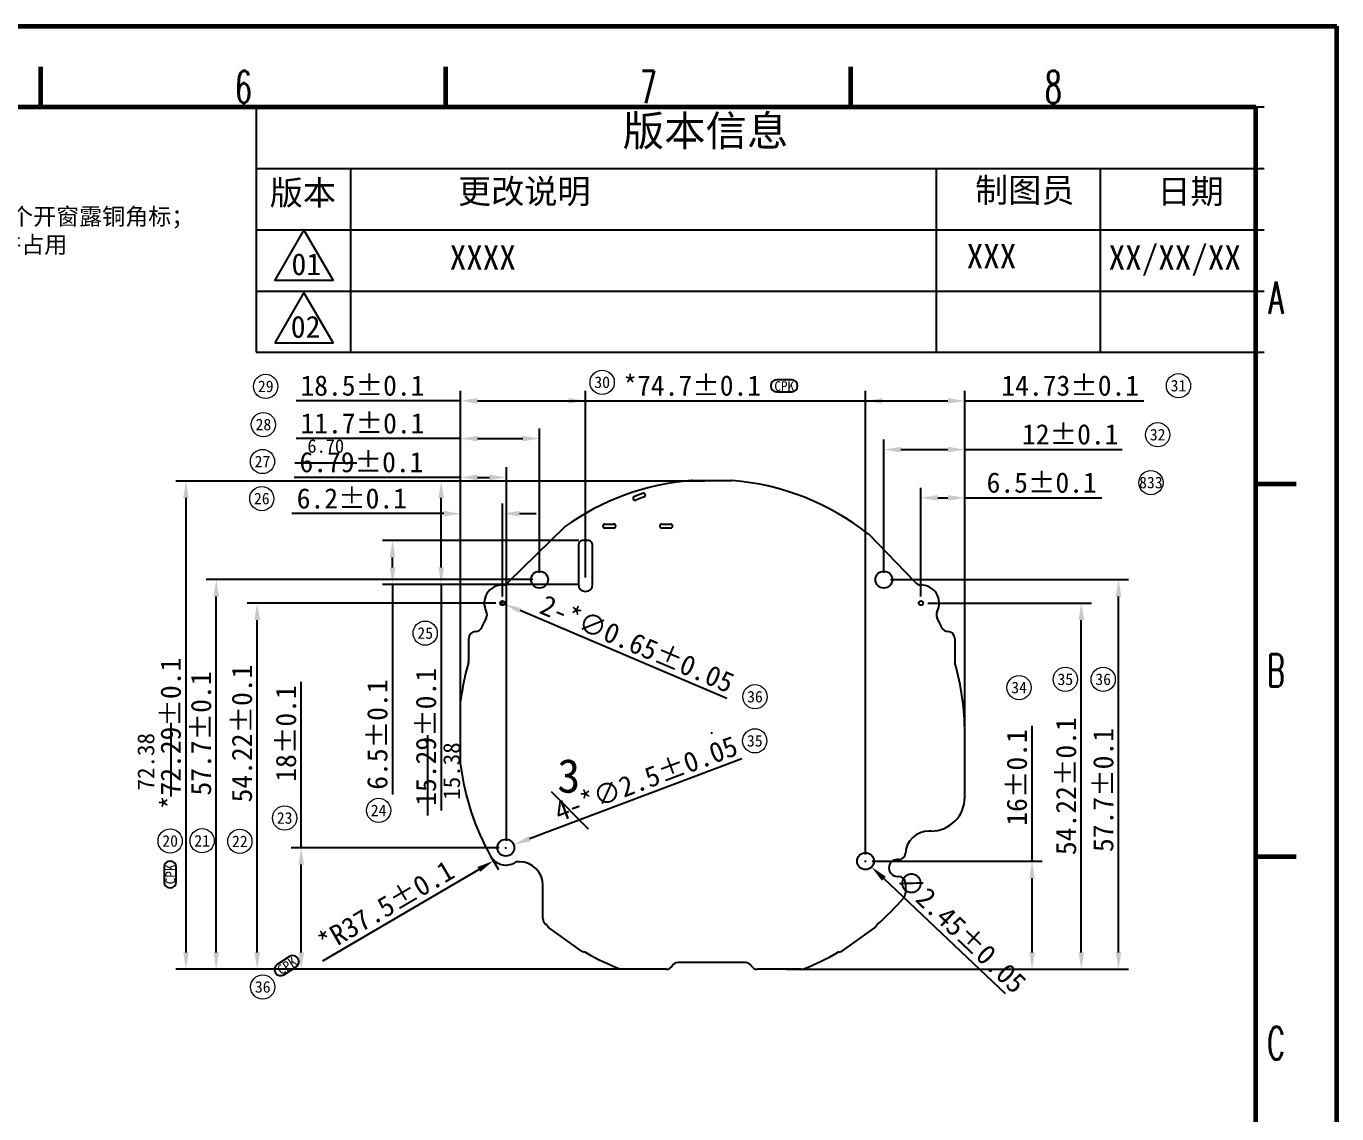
# Model space of a CAD drawing. Header units: millimetres. Extents: x 323 to 881, y 334 to 724.
# Drawn here: x 686.4 to 880.6, y 529 to 690.1 of the extents above; entities that cross this region are included whole.
import ezdxf
from ezdxf import colors
from ezdxf.entities.mleader import LeaderData, LeaderLine
from ezdxf.enums import TextEntityAlignment as Align
from ezdxf.math import Vec2, Vec3

# ---------------------------------------------------------------- set-up
doc = ezdxf.new("R2010")
doc.units = ezdxf.units.MM
doc.header["$LTSCALE"] = 0.5
for name, color, linetype in [('2D图', 7, 'Continuous'), ('B', 4, 'Continuous'), ('O', 2, 'Continuous'), ('T', 1, 'Continuous'), ('变更栏', 50, 'Continuous'), ('注释', 10, 'Continuous')]:
    doc.layers.add(name, color=color, linetype=linetype)
doc.layers.add('from', color=7, linetype='Continuous', lineweight=13)
doc.layers.add('图框', color=1, linetype='Continuous', lineweight=60)
doc.styles.get("Standard").update_dxf_attribs({"font": ''})
doc.styles.add('TEXTSTYLE_2', font='txt.shx', dxfattribs={"width": 0.6})
doc.styles.get('Standard').set_extended_font_data('SimSun')
doc.dimstyles.new('0.05', dxfattribs={"dimtxt": 3, "dimasz": 2.5, "dimexe": 1.5, "dimexo": 1, "dimtad": 1, "dimdsep": 46, "dimtxsty": 'Standard', "dimcen": 0.09, "dimclrd": 2, "dimclrt": 2, "dimazin": 2, "dimtol": 1, "dimtp": 0.05, "dimtm": 0.05, "dimtfac": 1, "dimtofl": 0, "dimtmove": 0, "dimatfit": 3, "dimfxl": 1, "dimtolj": 1, "dimarcsym": 0})
doc.dimstyles.new('0.10', dxfattribs={"dimtxt": 3, "dimasz": 2.5, "dimexe": 1.5, "dimexo": 1, "dimtad": 1, "dimdsep": 46, "dimtxsty": 'Standard', "dimcen": 0.09, "dimclrd": 2, "dimclrt": 2, "dimazin": 2, "dimtol": 1, "dimtp": 0.1, "dimtm": 0.1, "dimtfac": 1, "dimtofl": 0, "dimtmove": 0, "dimatfit": 3, "dimfxl": 1, "dimtolj": 1, "dimarcsym": 0})

# ---------------------------------------------------------------- blocks, each defined once
blk = doc.blocks.new('*U444444')
at = {"layer": '图框', "color": 7, "linetype": 'Continuous'}
for p in [(0, 0), (420, -297)]:
    blk.add_line(p, (420, 0), dxfattribs=at)
at = {"layer": '图框', "color": 6, "linetype": 'Continuous'}
for p, q in [((260, -10), (260, -5)), ((310, -10), (310, -5)), ((360, -10), (360, -5)), ((415, -56.5), (410, -56.5)), ((415, -102.5), (410, -102.5))]:
    blk.add_line(p, q, dxfattribs=at)
at = {"layer": '图框', "color": 5, "linetype": 'Continuous'}
for p, q in [((410, -10), (10, -10)), ((410, -287), (410, -10))]:
    blk.add_line(p, q, dxfattribs=at)
at = {"layer": '图框', "color": 6, "linetype": 'Continuous', "char_height": 4, "width": 2.9375, "attachment_point": 2, "line_spacing_factor": 0.9, "style": 'TEXTSTYLE_2'}
for s, insert in [('6', (285, -5.5)), ('7', (335, -5.5)), ('8', (385, -5.5)), ('A', (412.5, -31.5)), ('B', (412.5, -77.5)), ('C', (412.5, -123.5))]:
    blk.add_mtext(s, dxfattribs=dict(at, insert=insert))
blk = doc.blocks.new('*U666666')
at = {"layer": '变更栏'}
for p, q in [((0, 0), (-41.485, 0)), ((-41.485, 0), (-41.485, -10.08)), ((-41.485, -2.52), (0, -2.52)), ((-37.598, -2.52), (-37.598, -10.08)), ((-13.5, -2.52), (-13.5, -10.08)), ((-6.75, -2.52), (-6.75, -10.08)), ((-41.485, -5.04), (0, -5.04)), ((-41.485, -7.56), (0, -7.56)), ((-41.485, -10.08), (0, -10.08))]:
    blk.add_line(p, q, dxfattribs=at)
at = {"layer": '变更栏', "attachment_point": 1}
for s, insert, char_height, width in [('版本信息', (-26.397, -0.342), 1.25, 27.14357), ('版本', (-40.924, -3.015), 1, 25.21226), ('更改说明', (-33.175, -2.957), 1, 25.21226), ('制图员', (-11.898, -2.909), 1, 25.21226), ('日期', (-4.393, -2.96), 1, 25.21226)]:
    blk.add_mtext(s, dxfattribs=dict(at, insert=insert, char_height=char_height, width=width))
blk = doc.blocks.new('*D525252525252')
at = {"color": 0, "lineweight": -2}
for p, q in [((787.91, 585.43), (788.09, 585.43)), ((788, 585.34), (788, 585.52))]:
    blk.add_line(p, q, dxfattribs=at)
at = {"color": 2, "lineweight": -2}
blk.add_line((730.4, 551.68), (753.49, 565.21), dxfattribs=at)
at = {"color": 0, "lineweight": -2}
blk.add_arc((788, 585.43), 37.5, 209.1343, 212.6532, dxfattribs=at)
at = {"color": 2}
blk.add_solid([(753.7, 564.85), (753.28, 565.57), (755.64, 566.47)], dxfattribs=at)
at = {"layer": 'Defpoints', "color": 0}
for p in [(788, 585.43), (755.64, 566.47)]:
    blk.add_point(p, dxfattribs=at)
at = {"color": 2, "insert": (739.73, 559.75), "char_height": 3, "attachment_point": 5, "rotation": 30.3612}
blk.add_mtext('\\A1;*R37.5%%p0.1', dxfattribs=at)
blk = doc.blocks.new('*D545454545454')
at = {"color": 0, "lineweight": -2}
for p, q in [((787, 622.72), (708.61, 622.72)), ((773.69, 550.43), (708.61, 550.43))]:
    blk.add_line(p, q, dxfattribs=at)
at = {"color": 2, "lineweight": -2}
blk.add_line((710.11, 552.93), (710.11, 620.22), dxfattribs=at)
at = {"color": 2}
for points in [[(710.52, 620.22), (709.69, 620.22), (710.11, 622.72)], [(709.69, 552.93), (710.52, 552.93), (710.11, 550.43)]]:
    blk.add_solid(points, dxfattribs=at)
at = {"layer": 'Defpoints', "color": 0}
for p in [(710.11, 622.72), (788, 622.72), (774.69, 550.43)]:
    blk.add_point(p, dxfattribs=at)
at = {"color": 2, "insert": (707.86, 585.34), "char_height": 3, "attachment_point": 5, "rotation": 90}
blk.add_mtext('\\A1;*72.29%%p0.1', dxfattribs=at)
blk = doc.blocks.new('*D565656565656')
at = {"layer": '2D图', "color": 0, "lineweight": -2}
for p, q in [((750.8, 586.43), (750.8, 636.1)), ((825.5, 586.43), (825.5, 636.1))]:
    blk.add_line(p, q, dxfattribs=at)
at = {"layer": '2D图', "color": 2, "lineweight": -2}
blk.add_line((753.3, 634.6), (823, 634.6), dxfattribs=at)
at = {"layer": '2D图', "color": 2}
for points in [[(753.3, 635.02), (753.3, 634.19), (750.8, 634.6)], [(823, 634.19), (823, 635.02), (825.5, 634.6)]]:
    blk.add_solid(points, dxfattribs=at)
at = {"layer": 'Defpoints', "color": 0}
for p in [(825.5, 634.6), (750.8, 585.43), (825.5, 585.43)]:
    blk.add_point(p, dxfattribs=at)
at = {"layer": '2D图', "color": 2, "insert": (785.11, 636.85), "char_height": 3, "attachment_point": 5}
blk.add_mtext('\\A1;*74.7%%p0.1', dxfattribs=at)
blk = doc.blocks.new('*D575757575757')
at = {"color": 0, "lineweight": -2}
for p, q in [((819, 605.65), (819, 621.74)), ((825.5, 581.66), (825.5, 621.74))]:
    blk.add_line(p, q, dxfattribs=at)
at = {"color": 2, "lineweight": -2}
for p, q in [((821.5, 620.24), (823, 620.24)), ((825.5, 620.24), (845.78, 620.24))]:
    blk.add_line(p, q, dxfattribs=at)
at = {"color": 2}
for points in [[(821.5, 620.65), (821.5, 619.82), (819, 620.24)], [(823, 619.82), (823, 620.65), (825.5, 620.24)]]:
    blk.add_solid(points, dxfattribs=at)
at = {"layer": 'Defpoints', "color": 0}
for p in [(825.5, 620.24), (819, 604.65), (825.5, 580.66)]:
    blk.add_point(p, dxfattribs=at)
at = {"color": 2, "insert": (836.89, 622.48), "char_height": 3, "attachment_point": 5}
blk.add_mtext('\\A1;6.5%%p0.1', dxfattribs=at)
blk = doc.blocks.new('*D595959595959')
at = {"color": 0, "lineweight": -2}
for p, q in [((813.5, 609.13), (813.5, 628.89)), ((825.5, 581.66), (825.5, 628.89))]:
    blk.add_line(p, q, dxfattribs=at)
at = {"color": 2, "lineweight": -2}
for p, q in [((816, 627.39), (823, 627.39)), ((825.5, 627.39), (848.79, 627.39))]:
    blk.add_line(p, q, dxfattribs=at)
at = {"color": 2}
for points in [[(816, 627.8), (816, 626.97), (813.5, 627.39)], [(823, 626.97), (823, 627.8), (825.5, 627.39)]]:
    blk.add_solid(points, dxfattribs=at)
at = {"layer": 'Defpoints', "color": 0}
for p in [(825.5, 627.39), (813.5, 608.13), (825.5, 580.66)]:
    blk.add_point(p, dxfattribs=at)
at = {"color": 2, "insert": (841.12, 629.63), "char_height": 3, "attachment_point": 5}
blk.add_mtext('\\A1;12%%p0.1', dxfattribs=at)
blk = doc.blocks.new('*D616161616161')
at = {"color": 0, "lineweight": -2}
for p, q in [((810.78, 567.43), (810.78, 636.1)), ((825.5, 581.66), (825.5, 636.1))]:
    blk.add_line(p, q, dxfattribs=at)
at = {"color": 2, "lineweight": -2}
for p, q in [((813.28, 634.6), (823, 634.6)), ((825.5, 634.6), (852.01, 634.6))]:
    blk.add_line(p, q, dxfattribs=at)
at = {"color": 2}
for points in [[(813.28, 635.02), (813.28, 634.19), (810.78, 634.6)], [(823, 634.19), (823, 635.02), (825.5, 634.6)]]:
    blk.add_solid(points, dxfattribs=at)
at = {"layer": 'Defpoints', "color": 0}
for p in [(825.5, 634.6), (825.5, 580.66), (810.78, 566.43)]:
    blk.add_point(p, dxfattribs=at)
at = {"color": 2, "insert": (841.12, 636.85), "char_height": 3, "attachment_point": 5}
blk.add_mtext('\\A1;14.73%%p0.1', dxfattribs=at)
blk = doc.blocks.new('*D636363636363')
at = {"color": 2, "lineweight": -2}
for p, q in [((835.46, 566.43), (835.46, 586.5)), ((835.46, 552.93), (835.46, 563.93))]:
    blk.add_line(p, q, dxfattribs=at)
at = {"color": 0, "lineweight": -2}
for p, q in [((811.78, 566.43), (836.96, 566.43)), ((799, 550.43), (836.96, 550.43))]:
    blk.add_line(p, q, dxfattribs=at)
at = {"color": 2}
for points in [[(835.88, 563.93), (835.04, 563.93), (835.46, 566.43)], [(835.04, 552.93), (835.88, 552.93), (835.46, 550.43)]]:
    blk.add_solid(points, dxfattribs=at)
at = {"layer": 'Defpoints', "color": 0}
for p in [(810.78, 566.43), (835.46, 566.43), (798, 550.43)]:
    blk.add_point(p, dxfattribs=at)
at = {"color": 2, "insert": (833.22, 578.83), "char_height": 3, "attachment_point": 5, "rotation": 90}
blk.add_mtext('\\A1;16%%p0.1', dxfattribs=at)
blk = doc.blocks.new('*D656565656565')
at = {"color": 0, "lineweight": -2}
for p, q in [((820, 604.65), (844.26, 604.65)), ((799, 550.43), (844.26, 550.43))]:
    blk.add_line(p, q, dxfattribs=at)
at = {"color": 2, "lineweight": -2}
blk.add_line((842.76, 552.93), (842.76, 602.15), dxfattribs=at)
at = {"color": 2}
for points in [[(843.18, 602.15), (842.35, 602.15), (842.76, 604.65)], [(842.35, 552.93), (843.18, 552.93), (842.76, 550.43)]]:
    blk.add_solid(points, dxfattribs=at)
at = {"layer": 'Defpoints', "color": 0}
for p in [(819, 604.65), (842.76, 604.65), (798, 550.43)]:
    blk.add_point(p, dxfattribs=at)
at = {"color": 2, "insert": (840.52, 577.54), "char_height": 3, "attachment_point": 5, "rotation": 90}
blk.add_mtext('\\A1;54.22%%p0.1', dxfattribs=at)
blk = doc.blocks.new('*D676767676767')
at = {"color": 0, "lineweight": -2}
for p, q in [((814.5, 608.13), (849.77, 608.13)), ((799, 550.43), (849.77, 550.43))]:
    blk.add_line(p, q, dxfattribs=at)
at = {"color": 2, "lineweight": -2}
blk.add_line((848.27, 552.93), (848.27, 605.63), dxfattribs=at)
at = {"color": 2}
for points in [[(848.69, 605.63), (847.86, 605.63), (848.27, 608.13)], [(847.86, 552.93), (848.69, 552.93), (848.27, 550.43)]]:
    blk.add_solid(points, dxfattribs=at)
at = {"layer": 'Defpoints', "color": 0}
for p in [(813.5, 608.13), (848.27, 608.13), (798, 550.43)]:
    blk.add_point(p, dxfattribs=at)
at = {"color": 2, "insert": (846.03, 576.97), "char_height": 3, "attachment_point": 5, "rotation": 90}
blk.add_mtext('\\A1;57.7%%p0.1', dxfattribs=at)
blk = doc.blocks.new('*D696969696969')
at = {"color": 2, "lineweight": -2}
for p, q in [((727.18, 568.43), (727.18, 593.01)), ((727.18, 552.93), (727.18, 565.93))]:
    blk.add_line(p, q, dxfattribs=at)
at = {"color": 0, "lineweight": -2}
for p, q in [((756.5, 568.43), (725.68, 568.43)), ((773.69, 550.43), (725.68, 550.43))]:
    blk.add_line(p, q, dxfattribs=at)
at = {"color": 2}
for points in [[(727.6, 565.93), (726.77, 565.93), (727.18, 568.43)], [(726.77, 552.93), (727.6, 552.93), (727.18, 550.43)]]:
    blk.add_solid(points, dxfattribs=at)
at = {"layer": 'Defpoints', "color": 0}
for p in [(727.18, 568.43), (757.5, 568.43), (774.69, 550.43)]:
    blk.add_point(p, dxfattribs=at)
at = {"color": 2, "insert": (724.94, 585.34), "char_height": 3, "attachment_point": 5, "rotation": 90}
blk.add_mtext('\\A1;18%%p0.1', dxfattribs=at)
blk = doc.blocks.new('*D717171717171')
at = {"color": 0, "lineweight": -2}
for p, q in [((756, 604.65), (719.15, 604.65)), ((773.69, 550.43), (719.15, 550.43))]:
    blk.add_line(p, q, dxfattribs=at)
at = {"color": 2, "lineweight": -2}
blk.add_line((720.65, 552.93), (720.65, 602.15), dxfattribs=at)
at = {"color": 2}
for points in [[(721.07, 602.15), (720.24, 602.15), (720.65, 604.65)], [(720.24, 552.93), (721.07, 552.93), (720.65, 550.43)]]:
    blk.add_solid(points, dxfattribs=at)
at = {"layer": 'Defpoints', "color": 0}
for p in [(720.65, 604.65), (757, 604.65), (774.69, 550.43)]:
    blk.add_point(p, dxfattribs=at)
at = {"color": 2, "insert": (718.41, 585.34), "char_height": 3, "attachment_point": 5, "rotation": 90}
blk.add_mtext('\\A1;54.22%%p0.1', dxfattribs=at)
blk = doc.blocks.new('*D737373737373')
at = {"color": 0, "lineweight": -2}
for p, q in [((761.5, 608.13), (713.09, 608.13)), ((776.98, 550.43), (713.09, 550.43))]:
    blk.add_line(p, q, dxfattribs=at)
at = {"color": 2, "lineweight": -2}
blk.add_line((714.59, 552.93), (714.59, 605.63), dxfattribs=at)
at = {"color": 2}
for points in [[(715.01, 605.63), (714.17, 605.63), (714.59, 608.13)], [(714.17, 552.93), (715.01, 552.93), (714.59, 550.43)]]:
    blk.add_solid(points, dxfattribs=at)
at = {"layer": 'Defpoints', "color": 0}
for p in [(714.59, 608.13), (762.5, 608.13), (777.98, 550.43)]:
    blk.add_point(p, dxfattribs=at)
at = {"color": 2, "insert": (712.35, 585.34), "char_height": 3, "attachment_point": 5, "rotation": 90}
blk.add_mtext('\\A1;57.7%%p0.1', dxfattribs=at)
blk = doc.blocks.new('*D757575757575')
at = {"color": 2, "lineweight": -2}
for p, q in [((748.3, 617.9), (725.8, 617.9)), ((759.5, 617.9), (762, 617.9))]:
    blk.add_line(p, q, dxfattribs=at)
at = {"color": 0, "lineweight": -2}
for p, q in [((750.8, 586.34), (750.8, 619.4)), ((757, 605.65), (757, 619.4))]:
    blk.add_line(p, q, dxfattribs=at)
at = {"color": 2}
for points in [[(748.3, 617.48), (748.3, 618.31), (750.8, 617.9)], [(759.5, 618.31), (759.5, 617.48), (757, 617.9)]]:
    blk.add_solid(points, dxfattribs=at)
at = {"layer": 'Defpoints', "color": 0}
for p in [(757, 617.9), (757, 604.65), (750.8, 585.34)]:
    blk.add_point(p, dxfattribs=at)
at = {"color": 2, "insert": (734.68, 620.14), "char_height": 3, "attachment_point": 5}
blk.add_mtext('\\A1;6.2%%p0.1', dxfattribs=at)
blk = doc.blocks.new('*D777777777777')
at = {"color": 0, "lineweight": -2}
for p, q in [((750.8, 586.34), (750.8, 630.52)), ((762.5, 609.13), (762.5, 630.52))]:
    blk.add_line(p, q, dxfattribs=at)
at = {"color": 2, "lineweight": -2}
for p, q in [((750.8, 629.02), (726.44, 629.02)), ((753.3, 629.02), (760, 629.02))]:
    blk.add_line(p, q, dxfattribs=at)
at = {"color": 2}
for points in [[(753.3, 629.44), (753.3, 628.6), (750.8, 629.02)], [(760, 628.6), (760, 629.44), (762.5, 629.02)]]:
    blk.add_solid(points, dxfattribs=at)
at = {"layer": 'Defpoints', "color": 0}
for p in [(762.5, 629.02), (762.5, 608.13), (750.8, 585.34)]:
    blk.add_point(p, dxfattribs=at)
at = {"color": 2, "insert": (736.25, 631.26), "char_height": 3, "attachment_point": 5}
blk.add_mtext('\\A1;11.7%%p0.1', dxfattribs=at)
blk = doc.blocks.new('*D797979797979')
at = {"color": 0, "lineweight": -2}
for p, q in [((750.8, 586.43), (750.8, 636.1)), ((769.3, 608.43), (769.3, 636.1))]:
    blk.add_line(p, q, dxfattribs=at)
at = {"color": 2, "lineweight": -2}
for p, q in [((750.8, 634.6), (726.44, 634.6)), ((753.3, 634.6), (766.8, 634.6))]:
    blk.add_line(p, q, dxfattribs=at)
at = {"color": 2}
for points in [[(753.3, 635.02), (753.3, 634.19), (750.8, 634.6)], [(766.8, 634.19), (766.8, 635.02), (769.3, 634.6)]]:
    blk.add_solid(points, dxfattribs=at)
at = {"layer": 'Defpoints', "color": 0}
for p in [(769.3, 634.6), (769.3, 607.43), (750.8, 585.43)]:
    blk.add_point(p, dxfattribs=at)
at = {"color": 2, "insert": (736.25, 636.85), "char_height": 3, "attachment_point": 5}
blk.add_mtext('\\A1;18.5%%p0.1', dxfattribs=at)
blk = doc.blocks.new('*D808080808080')
at = {"color": 0, "lineweight": -2}
for p, q in [((756.91, 604.65), (757.09, 604.65)), ((757, 604.56), (757, 604.74))]:
    blk.add_line(p, q, dxfattribs=at)
at = {"color": 2, "lineweight": -2}
blk.add_line((790.25, 590.53), (759.6, 603.54), dxfattribs=at)
at = {"color": 2}
blk.add_solid([(759.76, 603.93), (759.44, 603.16), (757.3, 604.52)], dxfattribs=at)
at = {"layer": 'Defpoints', "color": 0}
for p in [(756.7, 604.77), (757.3, 604.52)]:
    blk.add_point(p, dxfattribs=at)
at = {"color": 2, "insert": (776.95, 598.61), "char_height": 3, "attachment_point": 5, "rotation": 337.0034}
blk.add_mtext('\\A1;2-*∅0.65%%p0.05', dxfattribs=at)
blk = doc.blocks.new('*D818181818181')
at = {"color": 2, "lineweight": -2}
blk.add_line((792.48, 581.6), (761.01, 569.75), dxfattribs=at)
at = {"color": 0, "lineweight": -2}
for p, q in [((757.41, 568.43), (757.59, 568.43)), ((757.5, 568.34), (757.5, 568.52))]:
    blk.add_line(p, q, dxfattribs=at)
at = {"color": 2}
blk.add_solid([(760.86, 570.14), (761.16, 569.36), (758.67, 568.87)], dxfattribs=at)
at = {"layer": 'Defpoints', "color": 0}
for p in [(756.33, 567.99), (758.67, 568.87)]:
    blk.add_point(p, dxfattribs=at)
at = {"color": 2, "insert": (778.25, 578.64), "char_height": 3, "attachment_point": 5, "rotation": 20.6327}
blk.add_mtext('\\A1;4-*∅2.5%%p0.05', dxfattribs=at)
blk = doc.blocks.new('*D828282828282')
at = {"color": 0, "lineweight": -2}
for p, q in [((787, 622.72), (746.42, 622.72)), ((768.3, 607.43), (746.42, 607.43))]:
    blk.add_line(p, q, dxfattribs=at)
at = {"color": 2, "lineweight": -2}
for p, q in [((747.92, 609.93), (747.92, 620.22)), ((747.92, 607.43), (747.92, 573.95))]:
    blk.add_line(p, q, dxfattribs=at)
at = {"color": 2}
for points in [[(748.34, 620.22), (747.5, 620.22), (747.92, 622.72)], [(747.5, 609.93), (748.34, 609.93), (747.92, 607.43)]]:
    blk.add_solid(points, dxfattribs=at)
at = {"layer": 'Defpoints', "color": 0}
for p in [(747.92, 622.72), (788, 622.72), (769.3, 607.43)]:
    blk.add_point(p, dxfattribs=at)
at = {"color": 2, "insert": (745.68, 584.84), "char_height": 3, "attachment_point": 5, "rotation": 90}
blk.add_mtext('\\A1;15.29%%p0.1', dxfattribs=at)
blk = doc.blocks.new('*D848484848484')
at = {"layer": '2D图', "color": 0, "lineweight": -2}
for p, q in [((768.3, 613.93), (739.21, 613.93)), ((768.3, 607.43), (739.21, 607.43))]:
    blk.add_line(p, q, dxfattribs=at)
at = {"layer": '2D图', "color": 2, "lineweight": -2}
for p, q in [((740.71, 609.93), (740.71, 611.43)), ((740.71, 607.43), (740.71, 576.29))]:
    blk.add_line(p, q, dxfattribs=at)
at = {"layer": '2D图', "color": 2}
for points in [[(741.13, 611.43), (740.29, 611.43), (740.71, 613.93)], [(740.29, 609.93), (741.13, 609.93), (740.71, 607.43)]]:
    blk.add_solid(points, dxfattribs=at)
at = {"layer": 'Defpoints', "color": 0}
for p in [(740.71, 613.93), (769.3, 613.93), (769.3, 607.43)]:
    blk.add_point(p, dxfattribs=at)
at = {"layer": '2D图', "color": 2, "insert": (738.47, 585.18), "char_height": 3, "attachment_point": 5, "rotation": 90}
blk.add_mtext('\\A1;6.5%%p0.1', dxfattribs=at)
blk = doc.blocks.new('*D868686868686')
at = {"color": 0, "lineweight": -2}
for p, q in [((750.8, 586.34), (750.8, 624.76)), ((757.59, 569.43), (757.59, 624.76))]:
    blk.add_line(p, q, dxfattribs=at)
at = {"color": 2, "lineweight": -2}
for p, q in [((750.8, 623.26), (726.15, 623.26)), ((753.3, 623.26), (755.09, 623.26))]:
    blk.add_line(p, q, dxfattribs=at)
at = {"color": 2}
for points in [[(753.3, 623.68), (753.3, 622.85), (750.8, 623.26)], [(755.09, 622.85), (755.09, 623.68), (757.59, 623.26)]]:
    blk.add_solid(points, dxfattribs=at)
at = {"layer": 'Defpoints', "color": 0}
for p in [(757.59, 623.26), (750.8, 585.34), (757.59, 568.43)]:
    blk.add_point(p, dxfattribs=at)
at = {"color": 2, "insert": (736.11, 625.51), "char_height": 3, "attachment_point": 5}
blk.add_mtext('\\A1;6.79%%p0.1', dxfattribs=at)
blk = doc.blocks.new('MB2')
at = {"color": 2}
blk.add_line((1679.59, 621.97), (1679.59, 631.33), dxfattribs=at)
blk.add_circle((1739.57, 607.65), 1.25, dxfattribs=at)
for centre, start, end in [((1680.39, 631.33), 172.669, 180), ((1680.39, 621.97), 180, 187.331)]:
    blk.add_arc(centre, 0.8, start, end, dxfattribs=at)
at = {"layer": 'O', "color": 6}
for p, q in [((1705.34, 661.71), (1706.56, 662.15)), ((1706.77, 661.59), (1705.55, 661.14))]:
    blk.add_line(p, q, dxfattribs=at)
at = {"layer": 'O', "color": 2, "linetype": 'Continuous'}
for p, q in [((1713.84, 664.03), (1719.75, 664.03)), ((1694.97, 657.14), (1686.66, 648.97)), ((1746.92, 648.97), (1740.05, 656.07)), ((1680.79, 637.29), (1680.79, 640.65)), ((1752.79, 640.65), (1752.79, 637.29)), ((1754.29, 617.12), (1754.29, 626.65)), ((1749.29, 612.12), (1748.98, 612.12)), ((1744.49, 607.9), (1744.29, 607.9)), ((1688.29, 607.57), (1688.12, 607.57)), ((1691.79, 599.15), (1691.79, 604.07)), ((1744.29, 605.4), (1744.49, 605.4)), ((1745.49, 604.4), (1745.49, 602.88)), ((1692.4, 598.14), (1692.59, 597.89)), ((1741, 597.89), (1741.19, 598.14)), ((1697.45, 594.4), (1692.76, 597.72)), ((1740.82, 597.72), (1736.13, 594.4)), ((1697.68, 594.29), (1697.97, 594.19)), ((1735.61, 594.19), (1735.91, 594.29)), ((1721.79, 592.65), (1711.79, 592.65)), ((1710.06, 591.65), (1703.33, 591.65)), ((1730.07, 591.65), (1723.52, 591.65))]:
    blk.add_line(p, q, dxfattribs=at)
at = {"layer": 'O', "linetype": 'Continuous'}
blk.add_lwpolyline([(1697.04, 648.65, 1), (1699.14, 648.65), (1699.14, 654.45, 0.414214), (1698.44, 655.15), (1697.74, 655.15, 0.414214), (1697.04, 654.45)], format="xyb", close=True, dxfattribs=at)
blk.add_circle((1691.29, 649.35), 1.25, dxfattribs=at)
at = {"layer": 'O', "color": 2, "linetype": 'Continuous'}
for centre, radius in [((1742.29, 649.35), 1.25), ((1685.79, 645.87), 0.325), ((1747.79, 645.87), 0.325), ((1686.29, 609.65), 1.25)]:
    blk.add_circle(centre, radius, dxfattribs=at)
for centre, radius, start, end in [((1716.79, 626.65), 37.5, 94.6473, 125.5868), ((1713.84, 663.03), 1, 90, 94.6473), ((1719.75, 663.03), 1, 85.3527, 90), ((1716.79, 626.65), 37.5, 51.6783, 85.3527), ((1685.79, 645.87), 2.7, 88.9958, 207.4083), ((1685.86, 649.57), 1, 268.9958, 323.4667), ((1747.73, 649.57), 1, 216.5333, 271.0042), ((1747.79, 645.87), 2.7, 332.5917, 91.0042), ((1716.79, 626.65), 37.5, 152.9375, 155.4439), ((1682.51, 644.16), 1, 332.9375, 27.4083), ((1751.08, 644.16), 1, 152.5917, 207.0625), ((1716.79, 626.65), 37.5, 24.5561, 27.0625), ((1681.79, 640.65), 1, 90.5114, 180), ((1681.78, 642.65), 1, 270.5114, 335.4439), ((1751.81, 642.65), 1, 204.5561, 269.4886), ((1751.79, 640.65), 1, 0, 89.4886), ((1716.79, 626.65), 37.5, 163.9538, 172.669), ((1679.79, 637.29), 1, 343.9538, 0), ((1753.79, 637.29), 1, 180, 196.0462), ((1716.79, 626.65), 37.5, 0, 16.0462), ((1716.79, 626.65), 37.5, 187.331, 209.1343), ((1749.29, 617.12), 5, 270, 0), ((1748.98, 608.62), 3.5, 90, 176.4326), ((1686.29, 609.65), 2.58, 209.1343, 300.7062), ((1744.29, 606.65), 1.25, 90, 270), ((1744.49, 608.9), 1, 270, 356.4326), ((1688.12, 606.57), 1, 90, 120.7062), ((1688.29, 604.07), 3.5, 0, 90), ((1744.49, 604.4), 1, 0, 90), ((1716.79, 626.65), 37.5, 310.8174, 319.3677), ((1744.49, 602.88), 1, 319.3677, 0), ((1692.79, 599.15), 1, 180, 228.8879), ((1716.79, 626.65), 37.5, 228.8879, 229.1826), ((1691.76, 597.66), 0.8, 36.9239, 49.1826), ((1741.83, 597.66), 0.8, 130.8174, 143.0761), ((1693.23, 598.37), 0.8, 216.9239, 234.6686), ((1740.36, 598.37), 0.8, 305.3314, 323.0761), ((1697.92, 595.05), 0.8, 234.6686, 252.4133), ((1697.73, 593.43), 0.8, 60.1546, 72.4133), ((1735.85, 593.43), 0.8, 107.5867, 119.8454), ((1735.67, 595.05), 0.8, 287.5867, 305.3314), ((1716.79, 626.65), 37.5, 240.1546, 248.9605), ((1711.79, 591.65), 1, 90, 150), ((1721.79, 591.65), 1, 30, 90), ((1716.79, 626.65), 37.5, 291.3291, 299.8454), ((1710.06, 592.65), 1, 270, 330), ((1723.52, 592.65), 1, 210, 270), ((1730.07, 592.65), 1, 270, 291.3291)]:
    blk.add_arc(centre, radius, start, end, dxfattribs=at)
at = {"layer": 'O', "color": 6}
for centre, start, end in [((1706.67, 661.87), 290, 110), ((1705.45, 661.42), 110, 290)]:
    blk.add_arc(centre, 0.3, start, end, dxfattribs=at)
blk = doc.blocks.new('cpk')
at = {"layer": '注释'}
for p, q in [((3.53, 0.29), (0.53, 0.29)), ((0.53, -2.21), (3.53, -2.21))]:
    blk.add_line(p, q, dxfattribs=at)
for centre, start, end in [((0.53, -0.96), 90, 270), ((3.53, -0.96), 270, 90)]:
    blk.add_arc(centre, 1.25, start, end, dxfattribs=at)
at = {"layer": '注释', "insert": (0, 0), "char_height": 2, "width": 13.2687, "attachment_point": 1}
blk.add_mtext('{\\C1;CPK}', dxfattribs=at)

msp = doc.modelspace()

# ---------------------------------------------------------------- linework, layer by layer
at = {"color": 1}
for p, q in [((726.24, 625.417), (735.422, 625.417)), ((707.853, 586.917), (707.853, 576.008)), ((745.867, 585.08), (745.867, 573.194)), ((764.204, 576.769), (769.685, 571.206))]:
    msp.add_line(p, q, dxfattribs=at)
at = {"color": 2}
for p, q in [((810.685, 566.428), (810.865, 566.428)), ((810.775, 566.338), (810.775, 566.518)), ((831.511, 546.803), (813.499, 563.85))]:
    msp.add_line(p, q, dxfattribs=at)
msp.add_solid([(813.785, 564.153), (813.213, 563.548), (811.683, 565.569)], dxfattribs=at)
at = {"layer": 'B', "color": 6}
for p, q in [((772.18, 616.356), (773.48, 616.356)), ((773.48, 615.756), (772.18, 615.756)), ((780.602, 616.356), (781.902, 616.356)), ((781.902, 615.756), (780.602, 615.756))]:
    msp.add_line(p, q, dxfattribs=at)
for centre, start, end in [((772.18, 616.056), 90, 270), ((773.48, 616.056), 270, 90), ((780.602, 616.056), 90, 270), ((781.902, 616.056), 270, 90)]:
    msp.add_arc(centre, 0.3, start, end, dxfattribs=at)
at = {"layer": 'from', "color": 4}
for centre in [(771.77, 637.352), (721.921, 636.739), (857.155, 636.842), (721.579, 631.085), (854.073, 629.586), (721.442, 625.62), (853.068, 622.497), (721.339, 620.128), (745.549, 600.206), (840.393, 593.364), (845.999, 593.364), (794.406, 590.787), (833.539, 592.142), (794.381, 584.253), (738.644, 573.952), (724.728, 572.823), (707.763, 569.419), (712.501, 569.459), (718.089, 569.367), (721.479, 547.807)]:
    msp.add_circle(centre, 1.796, dxfattribs=at)
at = {"layer": 'O'}
for p, q in [((772.18, 616.356), (773.48, 616.356)), ((773.48, 615.756), (772.18, 615.756)), ((780.602, 616.356), (781.902, 616.356)), ((781.902, 615.756), (780.602, 615.756))]:
    msp.add_line(p, q, dxfattribs=at)
for centre, start, end in [((772.18, 616.056), 90, 270), ((773.48, 616.056), 270, 90), ((780.602, 616.056), 90, 270), ((781.902, 616.056), 270, 90)]:
    msp.add_arc(centre, 0.3, start, end, dxfattribs=at)
at = {"layer": 'T'}
for p, q in [((772.18, 616.356), (773.48, 616.356)), ((773.48, 615.756), (772.18, 615.756)), ((780.602, 616.356), (781.902, 616.356)), ((781.902, 615.756), (780.602, 615.756))]:
    msp.add_line(p, q, dxfattribs=at)
for centre, start, end in [((772.18, 616.056), 90, 270), ((773.48, 616.056), 270, 90), ((780.602, 616.056), 90, 270), ((781.902, 616.056), 270, 90)]:
    msp.add_arc(centre, 0.3, start, end, dxfattribs=at)
at = {"layer": '变更栏'}
for points in [[(727.573, 659.936), (723.254, 652.457), (731.891, 652.457)], [(723.254, 643.188), (731.891, 643.188), (727.573, 650.668)]]:
    msp.add_lwpolyline(points, close=True, dxfattribs=at)

# ---------------------------------------------------------------- block references
msp.add_blockref('MB2', (-928.793, -41.22))
at = {"layer": '2D图'}
for name, p, xscale, yscale, zscale in [('*U444444', (376.612, 690.08), 1.199999999999999, 1.199999999999999, 1.199999999999999), ('*U666666', (869.845, 678.08), 3.6, 3.6, 3.6)]:
    msp.add_blockref(name, p, dxfattribs=dict(at, xscale=xscale, yscale=yscale, zscale=zscale))
at = {"layer": '注释', "xscale": 0.7200000000000002, "yscale": 0.7200000000000002, "zscale": 0.7200000000000002}
msp.add_blockref('cpk', (797.279, 637.513), dxfattribs=at)
at = {"layer": '注释'}
for p, xscale, yscale, zscale, rotation in [((707.066, 563.009), 0.7200000000000002, 0.7200000000000002, 0.7200000000000002, 90), ((723.429, 550.739), 0.7200000000000001, 0.7200000000000001, 0.7200000000000001, 33.34279236880847)]:
    msp.add_blockref('cpk', p, dxfattribs=dict(at, xscale=xscale, yscale=yscale, zscale=zscale, rotation=rotation))

# ---------------------------------------------------------------- texts
at = {"color": 1, "insert": (728.099, 628.919), "char_height": 2, "width": 1.51312, "attachment_point": 1}
msp.add_mtext('6.70', dxfattribs=at)
at = {"color": 1, "char_height": 2.5, "width": 12.63792, "attachment_point": 1, "rotation": 90}
for s, insert in [('72.38', (702.913, 576.909)), ('15.38', (748.215, 575.533))]:
    msp.add_mtext(s, dxfattribs=dict(at, insert=insert))
at = {"color": 2, "insert": (765.125, 581.575), "char_height": 5, "width": 7.65521, "attachment_point": 1}
msp.add_mtext('{\\C1;3}', dxfattribs=at)
at = {"color": 2, "insert": (824.954, 556.096), "char_height": 3, "attachment_point": 5, "rotation": 316.57683}
msp.add_mtext('{\\A1;∅2.45%%P0.05}', dxfattribs=at)
at = {"layer": 'from', "color": 6}
for s, p in [('29', (721.921, 636.739)), ('30', (771.77, 637.352)), ('31', (857.155, 636.842)), ('28', (721.579, 631.085)), ('32', (854.073, 629.586)), ('27', (721.442, 625.62)), ('833', (853.068, 622.497)), ('26', (721.339, 620.128)), ('25', (745.549, 600.206)), ('35', (840.393, 593.364)), ('36', (845.999, 593.364)), ('34', (833.539, 592.142)), ('36', (794.406, 590.787)), ('35', (794.381, 584.253)), ('24', (738.644, 573.952)), ('23', (724.728, 572.823)), ('20', (707.763, 569.419)), ('21', (712.501, 569.459)), ('22', (718.089, 569.367)), ('36', (721.479, 547.807))]:
    msp.add_text(s, height=1.71, dxfattribs=at).set_placement(p, align=Align.MIDDLE)
at = {"layer": '变更栏', "attachment_point": 1}
for s, insert, char_height, width in [('01', (725.739, 656.459), 3.24, 9.01286), ('{\\C6;XXXX}', (749.182, 657.644), 3.6, 90.76412), ('{\\C6;XXX}', (825.779, 657.817), 3.6, 90.76412), ('{\\C6;XX/XX/XX}', (846.813, 657.634), 3.6, 90.76412), ('02', (725.631, 647.191), 3.24, 9.01286)]:
    msp.add_mtext(s, dxfattribs=dict(at, insert=insert, char_height=char_height, width=width))

# ---------------------------------------------------------------- dimensions: what is measured, and where the dimension line sits
at = {"color": 2}
for base, p1, p2, picture, middle in [((769.3, 634.604), (750.8, 585.428), (769.3, 607.428), '*D797979797979', (736.254, 634.604)), ((825.500363324, 634.604487907), (810.775363324, 566.427834061), (825.500363324, 580.662834061), '*D616161616161', (841.119776732, 634.604487907)), ((762.5, 629.021), (750.8, 585.338), (762.5, 608.128), '*D777777777777', (736.254, 629.021)), ((825.5, 627.385), (813.5, 608.128), (825.5, 580.663), '*D595959595959', (841.12, 627.385)), ((757.59, 623.263), (750.8, 585.338), (757.59, 568.428), '*D868686868686', (736.111, 623.263)), ((757, 617.898), (750.8, 585.338), (757, 604.647), '*D757575757575', (734.684, 617.898))]:
    dim = msp.add_linear_dim(base=base, p1=p1, p2=p2, dimstyle='0.10', dxfattribs=at)
    dim.commit()
    dim.dimension.update_dxf_attribs({"geometry": picture, "text_midpoint": middle, "dimtype": 160})
dim = msp.add_linear_dim(base=(825.5, 620.238), p1=(819, 604.647), p2=(825.5, 580.663), dimstyle='0.10', dxfattribs=at)
dim.commit()
dim.dimension.update_dxf_attribs({"geometry": '*D575757575757', "text_midpoint": (836.888, 622.48)})
dim = msp.add_linear_dim(base=(710.106, 622.718), p1=(774.687, 550.428), p2=(788, 622.718), angle=90, text='*<>', dimstyle='0.10', dxfattribs=at)
dim.commit()
dim.dimension.update_dxf_attribs({"geometry": '*D545454545454', "text_midpoint": (710.106, 585.338), "dimtype": 160})
for base, p1, p2, picture, middle in [((747.92, 622.718), (769.3, 607.428), (788, 622.718), '*D828282828282', (747.92, 584.84)), ((714.59, 608.128), (777.978, 550.428), (762.5, 608.128), '*D737373737373', (714.59, 585.338)), ((848.274, 608.128), (798.004, 550.428), (813.5, 608.128), '*D676767676767', (848.274, 576.972)), ((720.654, 604.647), (774.687, 550.428), (757, 604.647), '*D717171717171', (720.654, 585.338)), ((842.763, 604.647), (798.004, 550.428), (819, 604.647), '*D656565656565', (842.763, 577.537)), ((727.184, 568.428), (774.687, 550.428), (757.5, 568.428), '*D696969696969', (727.184, 585.338)), ((835.462, 566.428), (798.004, 550.428), (810.775, 566.428), '*D636363636363', (835.462, 578.829))]:
    dim = msp.add_linear_dim(base=base, p1=p1, p2=p2, angle=90, dimstyle='0.10', dxfattribs=at)
    dim.commit()
    dim.dimension.update_dxf_attribs({"geometry": picture, "text_midpoint": middle, "dimtype": 160})
for p1, p2, text, picture, middle in [((756.701, 604.774), (757.3, 604.52), '2-*<>', '*D808080808080', (776.077, 596.551)), ((756.331, 567.987), (758.67, 568.868), '4-*<>', '*D818181818181', (779.039, 576.538))]:
    dim = msp.add_diameter_dim_2p(p1=p1, p2=p2, text=text, dimstyle='0.05', override={"dimtxsty": 'Standard'})
    dim.commit()
    dim.dimension.update_dxf_attribs({"geometry": picture, "text_midpoint": middle, "dimtype": 163})
dim = msp.add_radius_dim(center=(788, 585.428), mpoint=(755.643, 566.473), text='*<>', dimstyle='0.10', dxfattribs=at)
dim.commit()
dim.dimension.update_dxf_attribs({"geometry": '*D525252525252', "text_midpoint": (740.862, 557.815), "dimtype": 164})
at = {"layer": '2D图', "color": 2}
dim = msp.add_linear_dim(base=(825.5, 634.604), p1=(750.8, 585.428), p2=(825.5, 585.428), text='*<>', dimstyle='0.10', override={"dimtxsty": 'Standard'}, dxfattribs=at)
dim.commit()
dim.dimension.update_dxf_attribs({"geometry": '*D565656565656', "text_midpoint": (785.114, 634.604), "dimtype": 160})
dim = msp.add_linear_dim(base=(740.709, 613.928), p1=(769.3, 607.428), p2=(769.3, 613.928), angle=270, dimstyle='0.10', dxfattribs=at)
dim.commit()
dim.dimension.update_dxf_attribs({"geometry": '*D848484848484', "text_midpoint": (740.709, 585.178), "dimtype": 160})

# ---------------------------------------------------------------- leaders
at = {"color": 2}
ml = msp.add_multileader_mtext('Standard', dxfattribs=at)
ml.set_content('{\\f宋体|b0|i0|c134|p2;\\C1;此处方框内双面铺铜盖防焊油墨，\\f宋体|b0|i0|c134|p2;对角按示意图添加2个开窗露铜角标；\\P\\Fsimplex.shx|c1;bottom\\f宋体|b0|i0|c134|p2;面添加位置相同；此处是SMT厂镭雕区，不允许占用}', color=2)
ml.set_leader_properties()
ml.build(insert=Vec2(0, 0))
ctx = ml.context
ctx.base_point, ctx.char_height, ctx.plane_origin = Vec3(601.921, 661.729), 2.5, Vec3(582.239, 635.522)
notes = []
notes.append((ctx, [(0, (1, 1, 0), (593.921, 661.729), (1, 0), 8, [(0, [(582.239, 635.522)], 0, [])])]))
ctx.mtext.insert = Vec3(603.921, 663.16)
for ctx, leaders in notes:
    for number, flags, end, landing, length, lines in leaders:
        leader = LeaderData()
        leader.index, (leader.has_last_leader_line, leader.has_dogleg_vector, leader.attachment_direction) = number, flags
        leader.last_leader_point, leader.dogleg_vector, leader.dogleg_length = Vec3(end), Vec3(landing), length
        for number, points, colour, breaks in lines:
            line = LeaderLine()
            line.index, line.vertices, line.color, line.breaks = number, Vec3.list(points), colors.encode_raw_color(colour), breaks
            leader.lines.append(line)
        ctx.leaders.append(leader)

doc.saveas('drawing.dxf')
